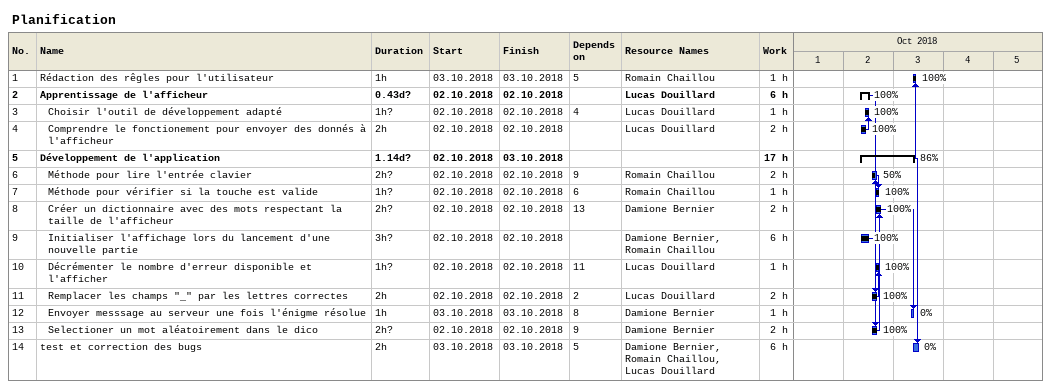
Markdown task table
Planification

| ID | Level | Task | Duration | Start | Finish | Predecessors | Resources | % complete | Work (h) |
|---|---|---|---|---|---|---|---|---|---|
| 1 | 1 | Rédaction des rêgles pour l'utilisateur | 1h | 2018-10-03 | 2018-10-03 | 5 | Romain Chaillou | 100 | 1 |
| 2 | 1 | **Apprentissage de l'afficheur** | 0.43d? | 2018-10-02 | 2018-10-02 |  | Lucas Douillard | 100 | 6 |
| 3 | 2 | Choisir l'outil de développement adapté | 1h? | 2018-10-02 | 2018-10-02 | 4 | Lucas Douillard | 100 | 1 |
| 4 | 2 | Comprendre le fonctionement pour envoyer des donnés à l'afficheur | 2h | 2018-10-02 | 2018-10-02 |  | Lucas Douillard | 100 | 2 |
| 5 | 1 | **Développement de l'application** | 1.14d? | 2018-10-02 | 2018-10-03 |  |  | 86 | 17 |
| 6 | 2 | Méthode pour lire l'entrée clavier | 2h? | 2018-10-02 | 2018-10-02 | 9 | Romain Chaillou | 50 | 2 |
| 7 | 2 | Méthode pour vérifier si la touche est valide | 1h? | 2018-10-02 | 2018-10-02 | 6 | Romain Chaillou | 100 | 1 |
| 8 | 2 | Créer un dictionnaire avec des mots respectant la taille de l'afficheur | 2h? | 2018-10-02 | 2018-10-02 | 13 | Damione Bernier | 100 | 2 |
| 9 | 2 | Initialiser l'affichage lors du lancement d'une nouvelle partie | 3h? | 2018-10-02 | 2018-10-02 |  | Damione Bernier, Romain Chaillou | 100 | 6 |
| 10 | 2 | Décrémenter le nombre d'erreur disponible et l'afficher | 1h? | 2018-10-02 | 2018-10-02 | 11 | Lucas Douillard | 100 | 1 |
| 11 | 2 | Remplacer les champs "_" par les lettres correctes | 2h | 2018-10-02 | 2018-10-02 | 2 | Lucas Douillard | 100 | 2 |
| 12 | 2 | Envoyer messsage au serveur une fois l'énigme résolue | 1h | 2018-10-03 | 2018-10-03 | 8 | Damione Bernier | 0 | 1 |
| 13 | 2 | Selectioner un mot aléatoirement dans le dico | 2h? | 2018-10-02 | 2018-10-02 | 9 | Damione Bernier | 100 | 2 |
| 14 | 1 | test et correction des bugs | 2h | 2018-10-03 | 2018-10-03 | 5 | Damione Bernier, Romain Chaillou, Lucas Douillard | 0 | 6 |
